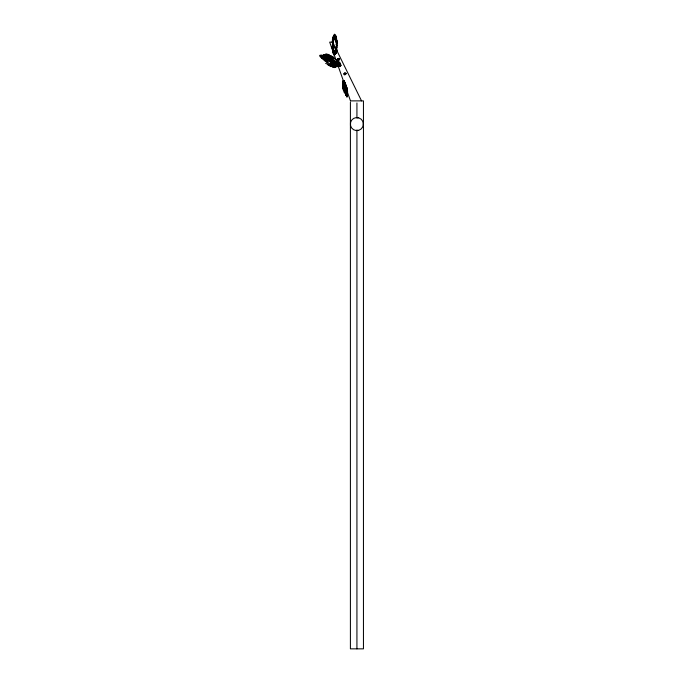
<?xml version="1.0" encoding="UTF-8"?>
<svg xmlns="http://www.w3.org/2000/svg" width="683" height="683" viewBox="0 0 683 683"><rect width="100%" height="100%" fill="white"/><g stroke="black" fill="none" stroke-linecap="round" stroke-linejoin="round"><path stroke-width="1.02" d="M335.652 40.075L335.712 35.883M350.55 125.766L350.55 122.394M332.467 43.814L333.364 37.889M332.365 44.788L333.68 36.72M333.227 40.186L333.893 36.088L335.114 37.864M333.517 39.571L334.081 35.781M333.586 39.46L334.431 34.15M332.365 48.971L332.928 45.189M333.825 39.068L334.397 35.277M333.961 38.999L334.593 35.175M332.467 49.953L333.031 46.162M334.098 38.931L334.798 35.064M332.57 50.926L333.133 47.136M334.363 38.794L334.926 35.004M332.621 51.174L333.184 47.383M334.457 38.837L335.02 35.046M332.732 51.763L333.304 47.972L332.049 46.179M334.636 38.931L335.199 35.14M334.781 38.999L335.302 35.192L334.901 39.068M332.903 52.6L333.466 48.809M332.98 52.839L333.543 49.048M334.96 39.17L335.524 35.379M333.039 53.018L333.603 49.227M335.344 39.785L335.848 35.9M333.33 53.889L333.893 50.098M335.396 39.87L335.968 36.088M333.458 54.094L334.021 50.303M333.577 54.29L334.141 50.499M335.66 40.664L336.224 36.873M333.671 54.444L334.235 50.653M335.763 40.971L336.309 37.121M333.825 54.7L334.397 50.909M335.831 41.159L336.36 37.266M333.97 54.768L334.533 50.977M335.891 41.467L336.454 37.676M334.098 54.836L334.661 51.046M335.993 41.996L336.557 38.205M334.286 54.93L334.849 51.14M336.156 42.833L336.719 39.042M334.542 54.879L335.14 51.071L336.275 52.89M334.636 54.836L335.199 51.046M336.309 44.25L336.873 40.459M334.781 54.76L335.344 50.969M336.36 44.788L336.907 40.792M334.901 54.7L335.601 50.687M335.208 54.196L335.771 50.414M335.285 54.077L336.045 49.859M336.437 46.879L337.001 43.089M335.677 53.069L336.275 49.15M335.831 52.6L336.924 45.189M333.611 38.888L334.465 35.695M343.908 73.559C350.02 71.502 341.816 77.845 344.684 72.944M346.733 92.64L347.101 91.949M325.27 56.365L326.167 55.383M333.278 46.461L332.459 47.306L333.014 48.066M338.239 58.431C335.763 59.319 339.767 61.359 339.588 59.045C338.657 57.09 336.053 59.95 338.52 60.147M338.802 60.113L339.622 59.276L338.52 58.405M345.256 74.618L346.033 73.559L344.966 72.91M356.85 130.598L358.541 130.376M333.569 48.186C336.258 47.844 332.988 45.035 332.459 47.358C333.005 49.637 336.258 46.803 333.569 46.478M350.405 100.879L363.45 100.879L363.45 648.85L350.405 648.85L350.405 102.279M363.151 124.075L363.373 124.075A6.523 6.523 0 0 0 353.589 118.432A6.523 6.523 0 0 0 353.589 129.727A6.523 6.523 0 0 0 363.373 124.075M326.354 55.246L329.385 55.28M326.073 55.443L328.224 55.46M328.233 55.596L330.555 55.673M323.844 55.793L328.275 55.741M323.665 55.921L325.825 55.938M326.15 55.869L328.301 55.878M329.138 55.997L331.289 56.015L334.038 58.567M326.167 56.006L328.327 56.023M323.511 56.185L328.497 56.279M323.546 56.39L325.706 56.407M321.155 56.467L324.118 56.476M319.883 56.595L323.119 56.621M322.777 56.706L325.287 56.843M326.722 56.834L328.873 56.851M320.95 56.928L323.102 56.945M327.285 56.937L329.445 56.954M331.084 57.013L333.244 57.03M323.494 56.979L326.004 57.022M331.545 57.27L333.697 57.287M321.087 57.338L323.238 57.355M324.698 57.543L326.858 57.56M321.241 57.577L323.401 57.585M321.343 57.722L323.494 57.739M327.533 57.713L329.693 57.731M328.088 58.243L330.248 58.26M321.778 58.286L323.938 58.303M324.971 58.345L328.352 58.388M322.026 58.55L324.186 58.567M325.56 58.892L327.712 58.909M330.709 58.986L332.869 59.003M322.692 59.233L324.843 59.25M334.977 59.609L337.129 59.626M328.13 59.583L330.282 59.6M323.537 60.002L325.697 60.019M330.563 60.3L332.723 60.317M336.42 60.889L338.572 60.898M324.604 60.881L326.764 60.898M327.977 60.898L330.137 60.915M325.39 61.504L327.55 61.521M333.833 61.487L335.985 61.504M337.522 62.119L339.682 62.136M331.434 62.298L333.586 62.307M337.778 62.512L339.929 62.529M331.895 62.802L334.047 62.819M331.503 63.22L333.654 63.237M338.273 63.417L340.424 63.434M332.399 63.673L334.696 63.63M335.635 63.818L337.786 63.835M338.392 63.878L340.552 63.895M338.452 64.117L340.612 64.134M332.92 64.211L335.071 64.228M338.401 64.262L340.561 64.27M337.709 64.996L339.869 65.013C335.729 62.076 329.385 60.445 327.148 55.451L327.507 55.203C332.245 56.458 337.547 59.464 339.536 64.125L339.297 64.765C333.62 65.466 327.473 60.659 324.562 56.057L324.929 55.801C329.658 57.056 334.96 60.061 336.95 64.731L336.71 65.363C331.033 66.072 324.886 61.257 321.975 56.655L323.136 56.476L325.774 57.551L330.879 60.821L334.124 64.433L336.292 64.458M333.099 64.629L335.259 64.646M330.717 64.723L337.402 64.834M338.119 64.808L340.279 64.817M335.712 65.141L339.331 65.107M333.253 65.209L335.413 65.218M328.13 65.329L330.282 65.337M332.39 65.363L334.55 65.38M333.142 65.713L336.54 65.705L333.799 63.16M330.273 66.072L332.425 66.08M332.698 66.123L334.858 66.14M331.528 66.294L334.508 66.302M344.966 74.652L343.908 74.003M356.85 117.553L358.541 117.775M336.335 38.077L335.029 37.881L333.782 36.131M323.332 56.399L326.15 57.073M325.603 63.331L332.322 66.302L334.124 65.969L334.124 64.433M323.998 54.683L327.439 57.065M334.636 58.328L338.913 62.187M337.189 60.838L340.014 63.417M337.436 61.231L340.271 63.809M337.931 62.136L340.766 64.714M330.743 55.733L333.577 58.311M338.051 62.597L340.885 65.175M338.119 62.836L340.954 65.414M338.068 62.973L340.902 65.559M328.796 54.717L331.631 57.295M328.062 54.375L330.896 56.954M327.891 54.316L330.726 56.894M337.778 63.519L340.612 66.106M326.884 53.983L329.718 56.561M333.492 60.206L336.326 62.785M337.368 63.715L340.202 66.294M330.376 57.705L333.21 60.283M326.022 53.966L328.856 56.544M336.839 63.809L339.673 66.388M335.293 62.537L338.128 65.116M325.731 54.162L328.566 56.74M325.782 54.444L329.778 58.234M336.079 63.809L338.913 66.388M325.834 54.725L328.839 57.56M330.222 59.02L333.056 61.598M326.38 55.554L330.589 59.541M335.37 63.86L338.205 66.439M334.901 63.536L337.735 66.114M325.245 54.896L328.079 57.474M334.636 63.476L337.47 66.055M331.093 61.009L334.388 64.1M327.789 58.303L330.623 60.881M332.194 62.332L335.029 64.911M323.511 54.512L326.337 57.09M332.066 62.392L334.892 64.97M323.324 54.64L326.158 57.218M332.578 62.93L336.881 66.985M325.851 57.09L328.685 59.669M331.161 61.94L335.635 66.063M323.17 54.896L326.004 57.483M323.213 55.11L326.039 57.688M332.911 63.92L335.746 66.507M324.357 56.262L327.191 58.84M323.511 55.724L326.346 58.311M327.635 59.617L330.47 62.196M332.826 64.356L335.635 67.011M322.794 55.545L328.053 60.189M332.058 64.082L334.883 66.661M322.436 55.425L325.27 58.004M321.531 55.169L324.459 57.756M332.365 64.842L335.191 67.421M330.623 63.536L333.458 66.114M330.376 63.442L334.849 67.583M321.019 55.118L323.853 57.696M320.814 55.186L323.674 57.748M331.46 65.005L334.294 67.591M320.626 55.323L323.46 57.901M331.187 65.005L334.021 67.591M320.609 55.647L323.443 58.226M320.745 56.057L323.733 58.875M321.001 56.441L324.271 59.583M325.057 60.224L327.891 62.802M319.55 55.314L327.106 62.179M329.932 64.783L332.766 67.361M327.789 64.04L330.623 66.627M323.657 55.494L325.834 57.978M334.422 36.19L336.275 38.88M334.32 36.131L335.507 37.932M333.552 35.149L336.668 40.058M335.515 38.368L336.762 40.468M333.654 36.199L334.909 37.966M335.677 39.204L336.873 41.006M333.517 36.267L334.704 38.069M333.441 36.395L334.627 38.197M335.848 40.041L337.035 41.842M333.364 36.523L334.55 38.325M333.295 36.626L334.465 38.461M333.21 36.771L334.397 38.572M333.014 37.078L334.209 38.88M335.993 41.458L337.18 43.26M336.027 41.783L337.24 43.789M332.911 37.386L334.107 39.187M332.8 37.719L333.996 39.52M332.655 38.171L333.833 39.998M332.544 38.59L333.731 40.391M336.121 44.088L337.308 45.889M332.484 38.888L333.671 40.69M332.476 38.957L333.663 40.758M332.331 39.674L333.517 41.475M336.053 46.179L337.24 47.981M332.16 41.014L333.347 42.816M332.049 41.996L333.244 43.789M335.848 48.134L337.035 49.927M335.788 48.416L336.975 50.218M335.652 49.108L336.839 50.909M335.515 49.808L336.702 51.609M335.404 50.149L336.591 51.951M335.362 50.269L336.548 52.07M335.165 50.849L336.352 52.651M332.16 47.153L333.347 48.954M334.977 51.268L336.164 53.078M334.892 51.404L336.079 53.206M332.262 48.134L333.449 49.927M334.721 51.686L335.908 53.487M332.305 48.382L333.5 50.183M334.653 51.797L335.78 53.701M334.474 51.959L335.66 53.761M332.425 48.971L333.611 50.773M334.32 52.036L335.507 53.837M334.235 52.087L335.447 53.872M332.587 49.808L333.859 51.84M332.723 50.226L333.919 52.019M333.978 52.139L335.165 53.94M333.014 51.097L334.969 53.837M333.27 51.498L334.704 53.701M346.127 92.205L347.058 93.904M361.538 100.879L332.698 42.133L329.684 42.133L350.49 100.879M344.087 81.14L345.999 85.341M343.942 80.944L344.906 83.155M343.6 80.56L344.565 82.771M345.905 85.81L346.973 88.372M343.336 80.415L344.394 82.677M347.357 89.891L346.392 86.075M343.079 80.679L344.044 82.891M346.512 88.261L347.502 90.6M346.657 89.174L347.63 91.385M343.003 80.995L343.976 83.206M344.326 84.026L345.291 86.229M342.968 81.414L343.942 83.625M345.265 86.451L346.23 88.662M346.665 89.849L347.638 92.06M343.447 82.617L344.42 84.829M346.588 90.071L347.562 92.282M342.968 82.003L343.942 84.214M346.033 89.132L347.459 92.248M344.77 86.57L345.735 88.781M346.068 89.567L347.254 92.077M342.951 82.558L344.061 85.341M345.538 88.5L347.288 92.666M343.216 83.778L344.181 85.99M343.831 85.537L344.992 88.107M343.301 84.735L344.471 87.347M345.035 88.474L346.008 90.685M346.46 91.812L347.434 94.023M342.746 83.591L344.642 88.047M345.496 89.977L347.382 94.16M342.926 84.47L343.899 86.681M345.803 91.146L347.28 94.28M343.737 86.75L342.764 84.538L343.839 87.356M344.548 88.585L345.513 90.796M346.008 91.804L346.973 94.015M345.299 90.472L347.041 94.578M346.119 92.649L347.084 94.86M342.584 84.905L344.044 88.466M346.213 93.281L347.186 95.56M342.524 85.179L344.078 88.662M346.23 93.75L347.186 96.098M342.524 85.606L343.489 87.817M346.204 93.912L347.126 96.269M342.524 85.819L343.489 88.03M346.033 94.066L347.007 96.277M344.317 90.608L345.291 92.811M345.735 93.767L346.853 96.175M342.601 86.801L343.575 89.012M344.548 91.215L347.126 97.106M342.883 88.466L343.848 90.677M345.256 87.672C349.431 98.326 345.692 79.57 343.455 82.25C342.977 87.228 349.927 101.639 345.291 86.254C341.022 77.76 344.574 95.15 346.716 94.928C346.657 88.884 340.877 79.646 344.121 92.384M333.535 35.934L334.542 38.649M346.469 90.95L347.365 93.639M346.469 91.957L346.725 94.152M347.143 89.439L347.152 91.795M346.998 88.525L347.075 92.017M346.87 87.953L346.87 89.635M346.862 90.258L346.904 93.895M346.768 90.13L346.716 95.697M346.597 92.914L346.648 96.841M346.486 86.425L346.486 88.107M346.512 89.396L346.554 91.513M346.486 92.068L346.52 96.013M346.29 91.411L346.29 93.093M346.366 94.228L346.366 95.91M346.221 89.2L346.23 90.882M346.221 94.032L346.281 95.791M346.025 88.764L346.025 90.446M346.008 93.691L346.016 95.372M345.974 90.241L345.991 92.879M345.905 93.494L345.914 95.176M345.743 86.715L345.752 88.397M345.777 90.737L345.786 92.418M345.649 92.973L345.658 94.655M345.513 83.394L345.513 85.076M345.521 88.739L345.53 90.421M345.359 92.316L345.367 93.998M345.248 86.835L345.256 88.517M345.035 82.267L345.035 83.949M345.026 88.85L345.035 90.532M345.035 91.479L345.043 93.161M344.804 84.282L344.813 85.964M344.795 90.865L344.804 92.547M344.565 81.405L344.574 83.087M344.42 81.209L344.428 82.891M344.505 86.16L344.505 87.842M344.309 85.802L344.317 87.484M344.155 86.101L344.155 87.783M344.078 80.825L344.087 82.506M344.01 85.298L343.993 87.082M343.908 80.731L343.916 82.412M343.933 82.882L343.933 84.564M343.814 80.679L343.771 82.404M343.694 84.043L343.788 86.681M343.558 80.944L343.566 82.626M343.558 83.189L343.634 86.536M343.592 86.715L343.592 88.397M343.489 81.26L343.438 84.504M343.412 84.735L343.558 88.201M343.353 85.409L343.361 87.091M343.361 88.73L343.37 90.412M343.225 83.855L343.225 86.51M343.062 85.17L343.088 88.747M356.927 102.945L356.927 118.125M356.927 129.847L356.927 648.85M332.647 42.892L333.184 50.704L334.107 52.804L335.182 52.804C337.351 48.058 337.351 41.911 335.182 37.172L334.107 37.172L333.611 37.983L332.647 42.892"/></g></svg>
